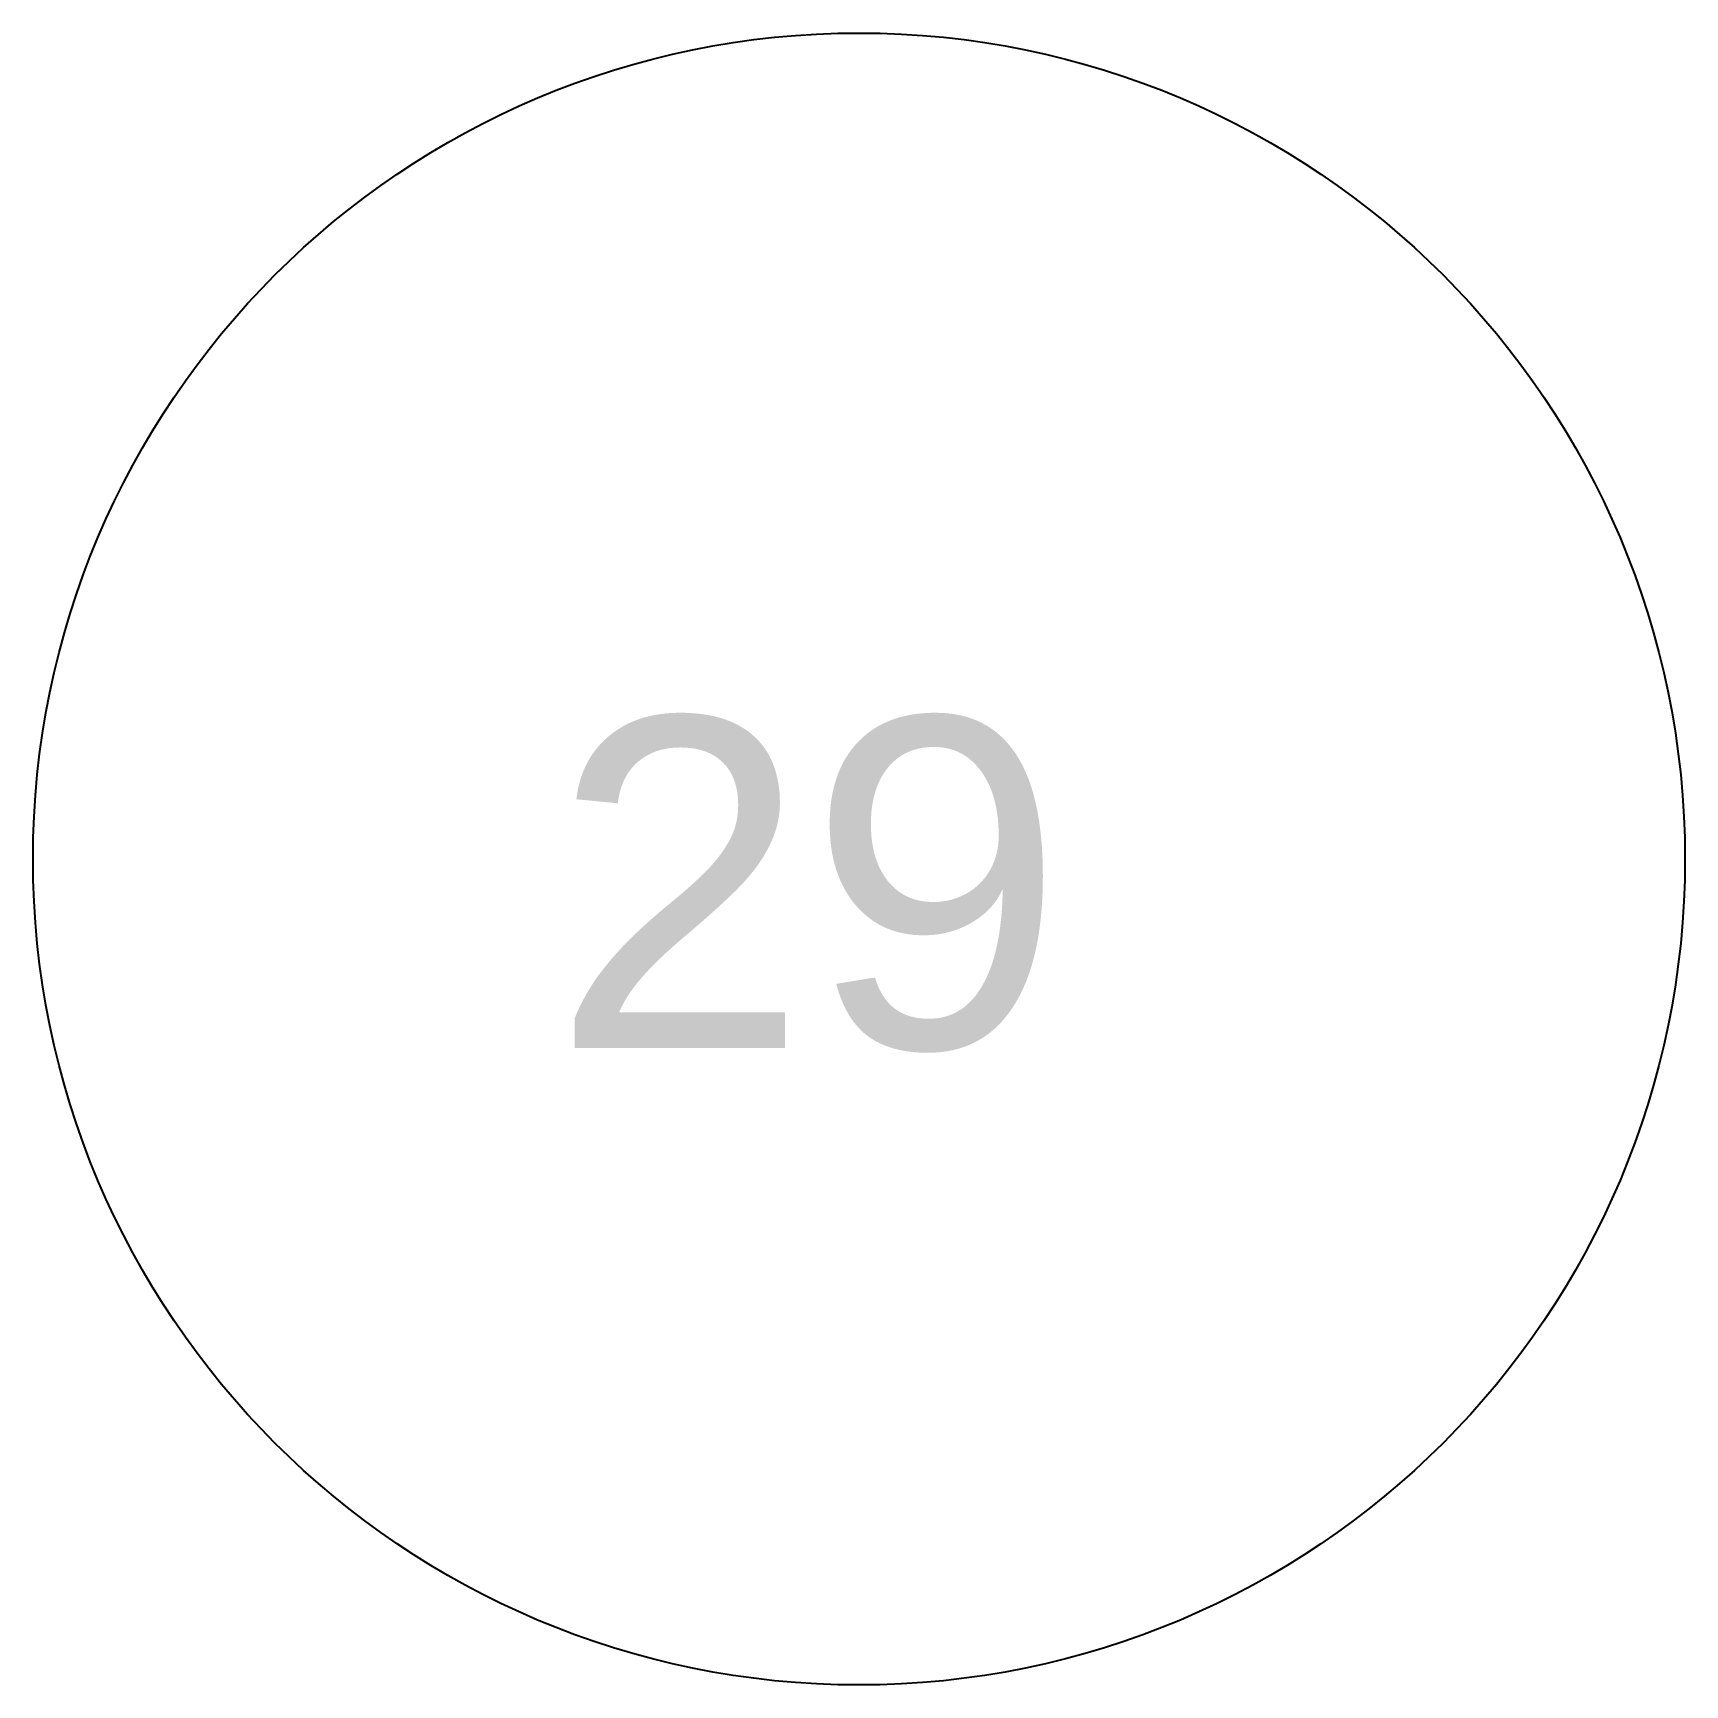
# Model space of a CAD drawing. Header units: inches. Extents: x 182.1 to 197.1, y 411.4 to 426.4.
import ezdxf

# ---------------------------------------------------------------- set-up
doc = ezdxf.new("R2010")
doc.units = ezdxf.units.IN
doc.header["$MEASUREMENT"] = 0
doc.layers.add('A201-Ceiling-Dimensions', color=3, linetype='Continuous', lineweight=9)
doc.styles.get("Standard").update_dxf_attribs({"font": 'Arial.ttf'})

msp = doc.modelspace()

# ---------------------------------------------------------------- linework, layer by layer
at = {"layer": 'A201-Ceiling-Dimensions', "lineweight": -3}
msp.add_circle((189.562, 418.873, -93), 7.5, dxfattribs=at)

# ---------------------------------------------------------------- texts
at = {"layer": 'A201-Ceiling-Dimensions', "lineweight": 5, "insert": (186.769, 420.156, -93), "char_height": 3, "attachment_point": 1}
msp.add_mtext_dynamic_manual_height_columns('29', width=7.63009, gutter_width=15, heights=[0], dxfattribs=at)

doc.saveas('drawing.dxf')
